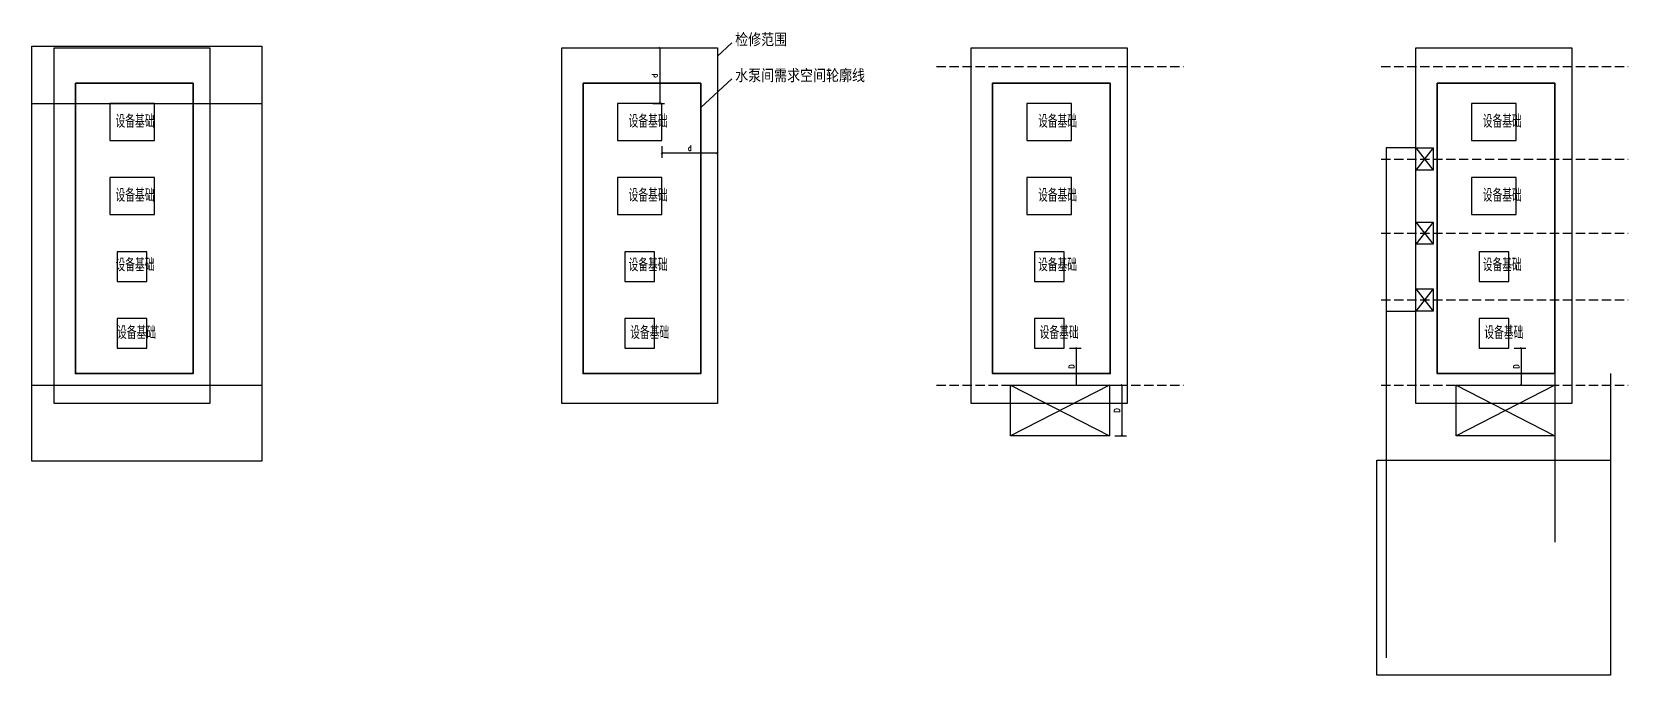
# Model space of a CAD drawing. Header units: millimetres. Extents: x 1742399 to 4898386, y 2481636 to 5226310.
# Drawn here: x 2392727 to 2435756, y 2658254 to 2675613 of the extents above; entities that cross this region are included whole.
import ezdxf

# ---------------------------------------------------------------- set-up
doc = ezdxf.new("R2010")
doc.units = ezdxf.units.MM
doc.header["$LTSCALE"] = 1000
doc.linetypes.add('DASH', pattern=[0.35, 0.25, -0.1])
for name, color, linetype in [('PUB_DIM', 3, 'Continuous'), ('YHG_填充', 8, 'Continuous'), ('YHJ_剖面_梁板', 4, 'Continuous'), ('电缆沟', 7, 'Continuous')]:
    doc.layers.add(name, color=color, linetype=linetype)
doc.layers.add('管', color=1, linetype='Continuous', lineweight=30)
doc.styles.add('_TCH_DIM_T3', font='SIMPLEX', dxfattribs={"width": 0.705882, "bigfont": 'GBCBIG'})
doc.styles.add('tssdeng', font='tssdeng.shx', dxfattribs={"width": 0.7, "bigfont": 'hztxt.shx'})
doc.dimstyles.new('_TCH_ARCH&&50', dxfattribs={"dimtxt": 148.75, "dimasz": 50, "dimexe": 125, "dimexo": 150, "dimgap": 63.125, "dimtad": 1, "dimdec": 0, "dimzin": 0, "dimdsep": 46, "dimtxsty": '_TCH_DIM_T3', "dimblk": 'ARCHTICK', "dimcen": 0.09, "dimclrt": 7, "dimazin": 2, "dimtfac": 1, "dimtdec": 0, "dimtix": 1, "dimtmove": 2, "dimatfit": 3, "dimfxl": 75, "dimtolj": 1, "dimtzin": 0, "dimarcsym": 0})

# ---------------------------------------------------------------- blocks, each defined once
blk = doc.blocks.new('_ArchTick')
at = {"color": 0, "linetype": 'ByBlock', "const_width": 0.4}
blk.add_lwpolyline([(-0.5, -0.5), (0.5, 0.5)], dxfattribs=at)
blk = doc.blocks.new('*D867')
at = {"layer": 'Defpoints', "color": 0, "transparency": 16777216}
for p in [(2420551, 2667081), (2420891, 2667081), (2420551, 2666081)]:
    blk.add_point(p, dxfattribs=at)
at = {"layer": 'PUB_DIM', "color": 0, "lineweight": -2, "transparency": 16777216}
for p, q in [((2420701, 2667081), (2421016, 2667081)), ((2420891, 2666081), (2420891, 2667081)), ((2420701, 2666081), (2421016, 2666081))]:
    blk.add_line(p, q, dxfattribs=at)
at = {"layer": 'PUB_DIM', "color": 0, "lineweight": -2, "transparency": 16777216, "xscale": 50, "yscale": 50, "zscale": 50}
for p, rotation in [((2420891, 2667081), 90), ((2420891, 2666081), 270)]:
    blk.add_blockref('_ArchTick', p, dxfattribs=dict(at, rotation=rotation))
at = {"layer": 'PUB_DIM', "color": 7, "transparency": 16777216, "insert": (2420754, 2666581), "char_height": 148.8, "width": 60, "attachment_point": 5, "rotation": 90, "style": '_TCH_DIM_T3'}
blk.add_mtext('\\A1;D', dxfattribs=at)
blk = doc.blocks.new('*D868')
at = {"layer": 'Defpoints', "color": 0, "transparency": 16777216}
for p in [(2409312, 2675181), (2409312, 2673681), (2409652, 2673681)]:
    blk.add_point(p, dxfattribs=at)
at = {"layer": 'PUB_DIM', "color": 0, "lineweight": -2, "transparency": 16777216}
for p, q in [((2409462, 2675181), (2409777, 2675181)), ((2409652, 2675181), (2409652, 2673681)), ((2409462, 2673681), (2409777, 2673681))]:
    blk.add_line(p, q, dxfattribs=at)
at = {"layer": 'PUB_DIM', "color": 0, "lineweight": -2, "transparency": 16777216, "xscale": 50, "yscale": 50, "zscale": 50}
for p, rotation in [((2409652, 2675181), 90), ((2409652, 2673681), 270)]:
    blk.add_blockref('_ArchTick', p, dxfattribs=dict(at, rotation=rotation))
at = {"layer": 'PUB_DIM', "color": 7, "transparency": 16777216, "insert": (2409515, 2674431), "char_height": 148.8, "attachment_point": 5, "rotation": 90, "style": '_TCH_DIM_T3'}
blk.add_mtext('\\A1;d', dxfattribs=at)
blk = doc.blocks.new('*D869')
at = {"layer": 'Defpoints', "color": 0, "transparency": 16777216}
for p in [(2409712, 2672681), (2411212, 2672681), (2409712, 2672341)]:
    blk.add_point(p, dxfattribs=at)
at = {"layer": 'PUB_DIM', "color": 0, "lineweight": -2, "transparency": 16777216}
for p, q in [((2409712, 2672531), (2409712, 2672216)), ((2411212, 2672531), (2411212, 2672216)), ((2411212, 2672341), (2409712, 2672341))]:
    blk.add_line(p, q, dxfattribs=at)
at = {"layer": 'PUB_DIM', "color": 0, "lineweight": -2, "transparency": 16777216, "xscale": 50, "yscale": 50, "zscale": 50}
for p, rotation in [((2409712, 2672341), 180.000000000089), ((2411212, 2672341), 8.896883230136154e-11)]:
    blk.add_blockref('_ArchTick', p, dxfattribs=dict(at, rotation=rotation))
at = {"layer": 'PUB_DIM', "color": 7, "transparency": 16777216, "insert": (2410462, 2672478), "char_height": 148.8, "attachment_point": 5, "style": '_TCH_DIM_T3'}
blk.add_mtext('\\A1;d', dxfattribs=at)
blk = doc.blocks.new('*D870')
at = {"layer": 'Defpoints', "color": 0, "transparency": 16777216}
for p in [(2432539, 2667081), (2432879, 2667081), (2432539, 2666081)]:
    blk.add_point(p, dxfattribs=at)
at = {"layer": 'PUB_DIM', "color": 0, "lineweight": -2, "transparency": 16777216}
for p, q in [((2432689, 2667081), (2433004, 2667081)), ((2432879, 2666081), (2432879, 2667081)), ((2432689, 2666081), (2433004, 2666081))]:
    blk.add_line(p, q, dxfattribs=at)
at = {"layer": 'PUB_DIM', "color": 0, "lineweight": -2, "transparency": 16777216, "xscale": 50, "yscale": 50, "zscale": 50}
for p, rotation in [((2432879, 2667081), 90), ((2432879, 2666081), 270)]:
    blk.add_blockref('_ArchTick', p, dxfattribs=dict(at, rotation=rotation))
at = {"layer": 'PUB_DIM', "color": 7, "transparency": 16777216, "insert": (2432742, 2666581), "char_height": 148.8, "width": 60, "attachment_point": 5, "rotation": 90, "style": '_TCH_DIM_T3'}
blk.add_mtext('\\A1;D', dxfattribs=at)
blk = doc.blocks.new('*D871')
at = {"layer": 'Defpoints', "color": 0, "transparency": 16777216}
for p in [(2421774, 2666081), (2422114, 2666081), (2421774, 2664713)]:
    blk.add_point(p, dxfattribs=at)
at = {"layer": 'PUB_DIM', "color": 0, "lineweight": -2, "transparency": 16777216}
for p, q in [((2421924, 2666081), (2422239, 2666081)), ((2422114, 2664713), (2422114, 2666081)), ((2421924, 2664713), (2422239, 2664713))]:
    blk.add_line(p, q, dxfattribs=at)
at = {"layer": 'PUB_DIM', "color": 0, "lineweight": -2, "transparency": 16777216, "xscale": 50, "yscale": 50, "zscale": 50}
for p, rotation in [((2422114, 2666081), 90), ((2422114, 2664713), 270)]:
    blk.add_blockref('_ArchTick', p, dxfattribs=dict(at, rotation=rotation))
at = {"layer": 'PUB_DIM', "color": 7, "transparency": 16777216, "insert": (2421977, 2665397), "char_height": 148.8, "width": 60, "attachment_point": 5, "rotation": 90, "style": '_TCH_DIM_T3'}
blk.add_mtext('\\A1;D', dxfattribs=at)

msp = doc.modelspace()

# ---------------------------------------------------------------- linework, layer by layer
at = {"layer": 'YHG_填充', "linetype": 'DASH'}
for points in [[(2417111.7, 2674680.5), (2423768.2, 2674680.5)], [(2429099.7, 2674680.5), (2435756.2, 2674680.5)], [(2429099.7, 2672180.5), (2435756.2, 2672180.5)], [(2429099.7, 2670180.5), (2435756.2, 2670180.5)], [(2429099.7, 2668380.5), (2435756.2, 2668380.5)], [(2417111.7, 2666080.5), (2423768.2, 2666080.5)], [(2429099.7, 2666080.5), (2435756.2, 2666080.5)]]:
    msp.add_lwpolyline(points, dxfattribs=at)
at = {"layer": 'YHG_填充'}
for points in [[(2392727.2, 2673680.5), (2398927.2, 2673680.5)], [(2392727.2, 2666080.5), (2398927.2, 2666080.5)]]:
    msp.add_lwpolyline(points, dxfattribs=at)
at = {"layer": 'YHJ_剖面_梁板'}
for points in [[(2392727.2, 2675230.5), (2398927.2, 2675230.5), (2398927.2, 2664030.5), (2392727.2, 2664030.5)], [(2393327.2, 2675180.5), (2397527.2, 2675180.5), (2397527.2, 2665580.5), (2393327.2, 2665580.5)], [(2396027.2, 2672680.5), (2396027.2, 2673680.5), (2394827.2, 2673680.5), (2394827.2, 2672680.5)], [(2409712.1, 2672680.5), (2409712.1, 2673680.5), (2408512.1, 2673680.5), (2408512.1, 2672680.5)], [(2420751.1, 2672680.5), (2420751.1, 2673680.5), (2419551.1, 2673680.5), (2419551.1, 2672680.5)], [(2432739, 2672680.5), (2432739, 2673680.5), (2431539, 2673680.5), (2431539, 2672680.5)], [(2430039, 2672480.5), (2429239, 2672480.5), (2429239, 2668080.5), (2430039, 2668080.5)], [(2430039, 2672480.5), (2430499, 2672480.5), (2430499, 2671880.5), (2430039, 2671880.5)], [(2396027.2, 2670680.5), (2396027.2, 2671680.5), (2394827.2, 2671680.5), (2394827.2, 2670680.5)], [(2409712.1, 2670680.5), (2409712.1, 2671680.5), (2408512.1, 2671680.5), (2408512.1, 2670680.5)], [(2420751.1, 2670680.5), (2420751.1, 2671680.5), (2419551.1, 2671680.5), (2419551.1, 2670680.5)], [(2432739, 2670680.5), (2432739, 2671680.5), (2431539, 2671680.5), (2431539, 2670680.5)], [(2430039, 2670480.5), (2430499, 2670480.5), (2430499, 2669880.5), (2430039, 2669880.5)], [(2395827.2, 2668880.5), (2395827.2, 2669680.5), (2395027.2, 2669680.5), (2395027.2, 2668880.5)], [(2409512.1, 2668880.5), (2409512.1, 2669680.5), (2408712.1, 2669680.5), (2408712.1, 2668880.5)], [(2420551.1, 2668880.5), (2420551.1, 2669680.5), (2419751.1, 2669680.5), (2419751.1, 2668880.5)], [(2432539, 2668880.5), (2432539, 2669680.5), (2431739, 2669680.5), (2431739, 2668880.5)], [(2430039, 2668680.5), (2430499, 2668680.5), (2430499, 2668080.5), (2430039, 2668080.5)], [(2395827.2, 2667080.5), (2395827.2, 2667880.5), (2395027.2, 2667880.5), (2395027.2, 2667080.5)], [(2409512.1, 2667080.5), (2409512.1, 2667880.5), (2408712.1, 2667880.5), (2408712.1, 2667080.5)], [(2420551.1, 2667080.5), (2420551.1, 2667880.5), (2419751.1, 2667880.5), (2419751.1, 2667080.5)], [(2432539, 2667080.5), (2432539, 2667880.5), (2431739, 2667880.5), (2431739, 2667080.5)], [(2419110.5, 2666080.5), (2421774, 2666080.5), (2421774, 2664713), (2419110.5, 2664713)], [(2431120.9, 2666080.5), (2433784.5, 2666080.5), (2433784.5, 2664713), (2431120.9, 2664713)], [(2428984.5, 2664053.8), (2435284.5, 2664053.8), (2435284.5, 2658253.8), (2428984.5, 2658253.8)]]:
    msp.add_lwpolyline(points, close=True, dxfattribs=at)
at = {"layer": 'YHJ_剖面_梁板', "color": 5}
for points in [[(2407012.1, 2675180.5), (2411212.1, 2675180.5), (2411212.1, 2665580.5), (2407012.1, 2665580.5)], [(2418051.1, 2675180.5), (2422251.1, 2675180.5), (2422251.1, 2665580.5), (2418051.1, 2665580.5)], [(2430039, 2675180.5), (2434239, 2675180.5), (2434239, 2665580.5), (2430039, 2665580.5)]]:
    msp.add_lwpolyline(points, close=True, dxfattribs=at)
at = {"layer": 'YHJ_剖面_梁板'}
for points in [[(2429239, 2672480.5), (2429239, 2658721.7)], [(2430499, 2672480.5), (2430039, 2671880.5)], [(2430039, 2672480.5), (2430499, 2671880.5)], [(2430499, 2670480.5), (2430039, 2669880.5)], [(2430039, 2670480.5), (2430499, 2669880.5)], [(2430499, 2668680.5), (2430039, 2668080.5)], [(2430039, 2668680.5), (2430499, 2668080.5)], [(2421774, 2666080.5), (2419110.5, 2664713)], [(2419110.5, 2666080.5), (2421774, 2664713)], [(2433784.5, 2666080.5), (2431120.9, 2664713)], [(2431120.9, 2666080.5), (2433784.5, 2664713)], [(2433784.5, 2666392.7), (2433784.5, 2661842.8)], [(2435284.5, 2666392.7), (2435284.5, 2661842.8)]]:
    msp.add_lwpolyline(points, dxfattribs=at)
at = {"layer": '电缆沟', "ltscale": 1.5}
for points in [[(2411598.5, 2675318.8), (2411212.1, 2674962)], [(2411598.5, 2674348.9), (2410757.5, 2673572.3)]]:
    msp.add_lwpolyline(points, dxfattribs=at)
at = {"layer": '管'}
for points in [[(2393898.8, 2674226.3), (2397072.6, 2674226.3), (2397072.6, 2666392.7), (2393898.8, 2666392.7)], [(2407583.7, 2674226.3), (2410757.5, 2674226.3), (2410757.5, 2666392.7), (2407583.7, 2666392.7)], [(2418622.7, 2674226.3), (2421796.5, 2674226.3), (2421796.5, 2666392.7), (2418622.7, 2666392.7)], [(2430610.6, 2674226.3), (2433784.5, 2674226.3), (2433784.5, 2666392.7), (2430610.6, 2666392.7)]]:
    msp.add_lwpolyline(points, close=True, dxfattribs=at)

# ---------------------------------------------------------------- texts
at = {"layer": '电缆沟', "ltscale": 1.5, "style": 'tssdeng'}
for s, p in [('检修范围', (2411685.6, 2675223.9)), ('水泵间需求空间轮廓线', (2411685.6, 2674254))]:
    msp.add_text(s, height=350, dxfattribs=at).set_placement(p)
at = {"layer": '电缆沟', "ltscale": 1.5, "style": 'tssdeng', "width": 0.6}
for p in [(2394980.2, 2673026.8), (2408812.5, 2673026.8), (2419851.4, 2673026.8), (2431839.4, 2673026.8), (2394980.2, 2671029), (2408812.5, 2671029), (2419851.4, 2671029), (2431839.4, 2671029), (2394980.2, 2669152), (2408812.5, 2669152), (2419851.4, 2669152), (2431839.4, 2669152), (2395022.7, 2667323.2), (2408855, 2667323.2), (2419894, 2667323.2), (2431881.9, 2667323.2)]:
    msp.add_text('设备基础', height=350, dxfattribs=at).set_placement(p)

# ---------------------------------------------------------------- dimensions: what is measured, and where the dimension line sits
at = {"layer": 'PUB_DIM'}
for p1, p2, distance, text, picture, middle in [((2409312.1, 2675180.5), (2409312.1, 2673680.5), 340, 'd', '*D868', (2409514.6, 2674430.5)), ((2411212.1, 2672680.5), (2409712.1, 2672680.5), 340, 'd', '*D869', (2410462.1, 2672478)), ((2420551.1, 2666080.5), (2420551.1, 2667080.5), -340, 'D', '*D867', (2420753.6, 2666580.5)), ((2432539, 2666080.5), (2432539, 2667080.5), -340, 'D', '*D870', (2432741.5, 2666580.5)), ((2421774, 2664713), (2421774, 2666080.5), -340, 'D', '*D871', (2421976.5, 2665396.8))]:
    dim = msp.add_aligned_dim(p1=p1, p2=p2, distance=distance, text=text, dimstyle='_TCH_ARCH&&50', dxfattribs=at)
    dim.commit()
    dim.dimension.update_dxf_attribs({"geometry": picture, "text_midpoint": middle})

doc.saveas('drawing.dxf')
